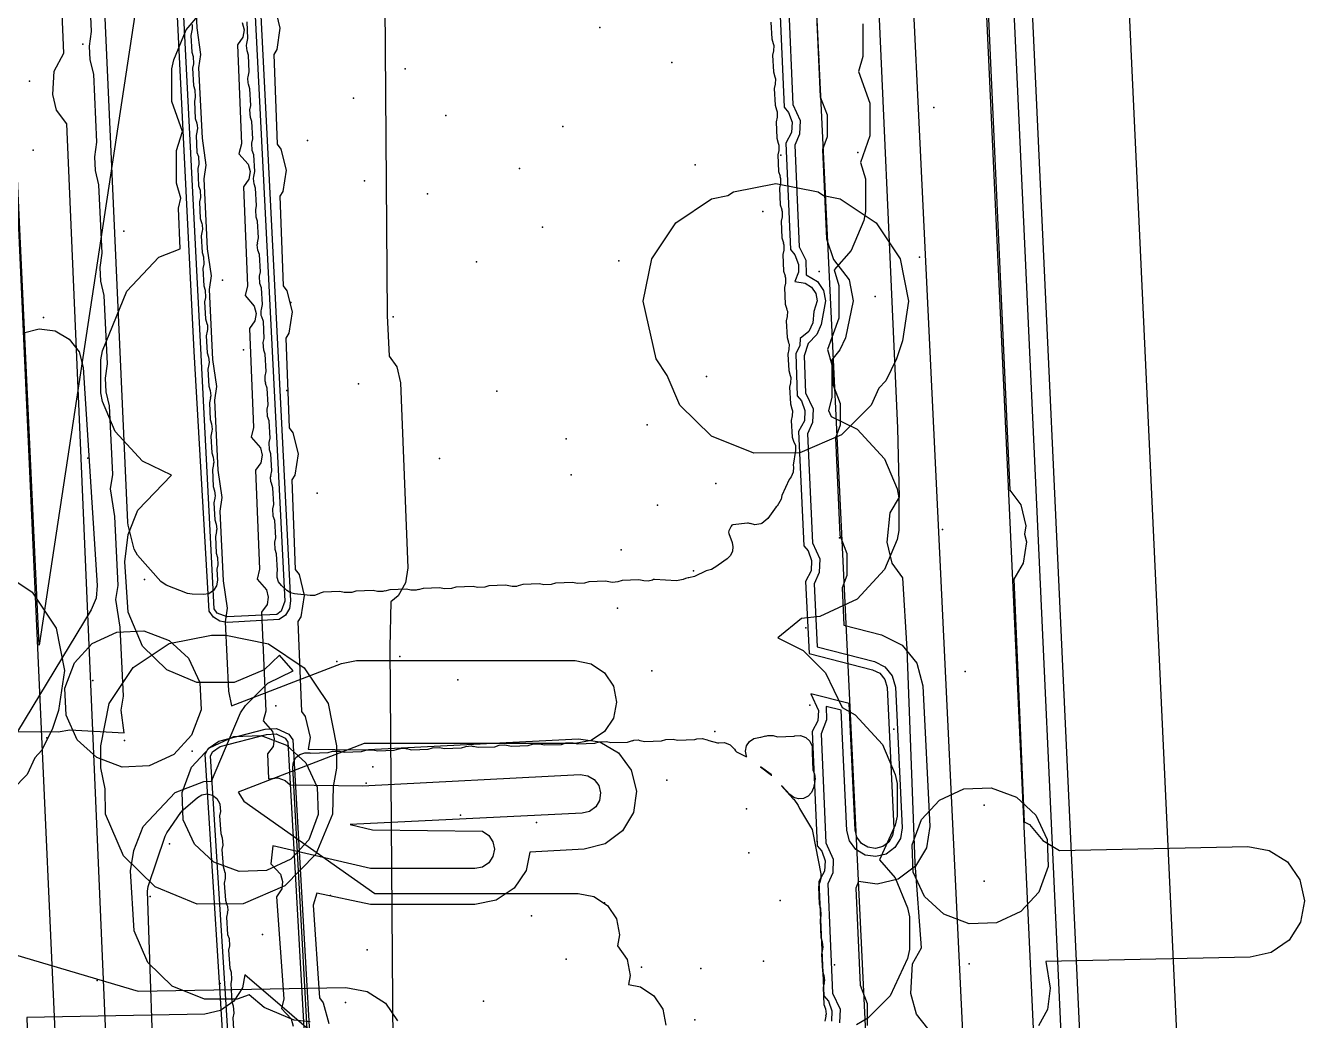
# Model space of a CAD drawing. Header units: metres. Extents: x -3943 to -3664, y 4962 to 6622.
# Drawn here: x -3879.02 to -3832.79, y 6280.65 to 6316.62 of the extents above; entities that cross this region are included whole.
import ezdxf

# ---------------------------------------------------------------- set-up
doc = ezdxf.new("R2010")
doc.units = ezdxf.units.M
for name, color, linetype in [('AI_GREENING_EXCLUSIONS', 1, 'Continuous'), ('AI_GREENING_LAWN', 82, 'Continuous'), ('AI_GREENING_REJECTED', 6, 'Continuous')]:
    doc.layers.add(name, color=color, linetype=linetype)

msp = doc.modelspace()

# ---------------------------------------------------------------- linework, layer by layer
at = {"layer": 'AI_GREENING_EXCLUSIONS'}
for points in [[(-3866.98, 6444.138), (-3865.94, 6306.141), (-3865.879, 6304.662), (-3865.599, 6304.278), (-3865.463, 6303.708), (-3865.201, 6297.016), (-3865.281, 6296.474), (-3865.549, 6295.996), (-3865.812, 6295.779), (-3865.849, 6294.142), (-3864.477, 6112.147)], [(-3848.581, 6436.608), (-3847.987, 6424.728), (-3848.044, 6424.341), (-3848.246, 6424.005), (-3848.561, 6423.773), (-3849.511, 6423.654), (-3848.058, 6390.63), (-3848.117, 6390.244), (-3848.32, 6389.91), (-3848.634, 6389.68), (-3849.013, 6389.587), (-3849.969, 6389.545), (-3849.818, 6386.108), (-3848.463, 6386.168), (-3848.077, 6386.109), (-3847.744, 6385.907), (-3847.513, 6385.593), (-3847.42, 6385.215), (-3841.66, 6259.951)], [(-3847.582, 6436.658), (-3846.988, 6424.778), (-3847.103, 6424.003), (-3847.507, 6423.332), (-3848.137, 6422.867), (-3848.472, 6422.785), (-3847.059, 6390.674), (-3847.178, 6389.902), (-3847.582, 6389.235), (-3848.211, 6388.773), (-3848.926, 6388.598), (-3848.863, 6387.151), (-3847.736, 6387.049), (-3847.069, 6386.645), (-3846.608, 6386.017), (-3846.421, 6385.261), (-3840.661, 6259.997)], [(-3848.007, 6435.135), (-3847.487, 6424.746), (-3844.368, 6354.587), (-3839.511, 6249.769)], [(-3844.336, 6431.814), (-3840.872, 6354.744), (-3836.176, 6253.439)], [(-3848.301, 6273.156), (-3851.182, 6333.152), (-3851.46, 6334.267), (-3851.48, 6334.684), (-3851.712, 6339.88), (-3851.488, 6341.346), (-3853.232, 6380.815), (-3854.149, 6381.378), (-3855.304, 6382.951), (-3855.67, 6384.171), (-3855.768, 6384.846), (-3856.024, 6390.328), (-3855.711, 6392.208), (-3855.501, 6392.622), (-3855.501, 6392.622), (-3854.699, 6393.876), (-3853.835, 6394.511), (-3855.15, 6424.407), (-3854.854, 6426.335), (-3854.134, 6427.522)], [(-3844.727, 6271.689), (-3847.704, 6333.708), (-3847.822, 6333.867), (-3847.964, 6334.435), (-3847.983, 6334.84), (-3848.215, 6340.036), (-3848.127, 6340.615), (-3847.964, 6340.885), (-3849.851, 6383.604)], [(-3874.172, 6382.75), (-3871.943, 6341.219), (-3869.641, 6295.806), (-3869.773, 6295.441), (-3869.934, 6295.325), (-3871.734, 6295.238), (-3872.087, 6295.371), (-3872.2, 6295.526), (-3874.571, 6341.893), (-3876.552, 6377.507)], [(-3873.962, 6382.568), (-3871.743, 6341.229), (-3869.441, 6295.816), (-3869.482, 6295.541), (-3869.626, 6295.305), (-3869.851, 6295.143), (-3871.729, 6295.038), (-3871.994, 6295.083), (-3872.223, 6295.224), (-3872.381, 6295.441), (-3872.924, 6304.834), (-3874.77, 6341.882), (-3876.744, 6377.322)], [(-3875.64, 6269.188), (-3877.52, 6313.067), (-3877.895, 6313.557), (-3878.033, 6314.126), (-3877.98, 6314.97), (-3877.629, 6315.625), (-3878.465, 6335.289), (-3878.725, 6335.601), (-3879.29, 6336.638), (-3881.092, 6338.23), (-3881.453, 6338.71), (-3881.598, 6339.293), (-3881.902, 6346.771), (-3881.811, 6347.349), (-3881.506, 6347.849), (-3881.033, 6348.193), (-3880.464, 6348.331), (-3879.886, 6348.24), (-3879.387, 6347.935), (-3879.212, 6347.695), (-3881.109, 6378.179)], [(-3884.475, 6366.942), (-3883.388, 6337.749), (-3882.28, 6311.412), (-3881.913, 6310.91), (-3881.729, 6310.152), (-3881.852, 6309.102), (-3882.157, 6308.48), (-3881.114, 6283.688), (-3880.697, 6283.4), (-3874.95, 6281.702), (-3867.436, 6281.835), (-3866.668, 6281.696), (-3866.012, 6281.274), (-3865.567, 6280.633)], [(-3846.404, 6280.361), (-3846.808, 6280.876), (-3847.019, 6281.627), (-3846.95, 6282.697), (-3846.629, 6283.27), (-3846.865, 6286.329), (-3847.144, 6294.074), (-3847.303, 6296.653), (-3847.689, 6297.181), (-3847.874, 6297.939), (-3847.767, 6299.006), (-3847.427, 6299.567), (-3847.483, 6302.067), (-3848.32, 6320.631)], [(-3872.952, 6319.094), (-3872.83, 6316.543), (-3872.689, 6315.571), (-3872.761, 6315.088), (-3872.639, 6312.544), (-3872.497, 6311.568), (-3872.57, 6311.083), (-3872.449, 6308.544), (-3872.305, 6307.566), (-3872.379, 6307.077), (-3872.258, 6304.545), (-3872.114, 6303.564), (-3872.188, 6303.071), (-3872.067, 6300.546), (-3871.922, 6299.562), (-3871.997, 6299.066), (-3871.876, 6296.547), (-3871.731, 6295.559), (-3871.806, 6295.06), (-3871.686, 6292.548), (-3871.568, 6292.022), (-3867.599, 6293.556), (-3867.058, 6293.657), (-3859.151, 6293.657), (-3858.577, 6293.543), (-3858.09, 6293.218), (-3857.765, 6292.731), (-3857.651, 6292.157), (-3857.765, 6291.583), (-3858.09, 6291.097), (-3858.577, 6290.771), (-3859.151, 6290.657), (-3866.779, 6290.657), (-3871.331, 6288.898), (-3871.131, 6288.574), (-3866.392, 6285.242), (-3859.044, 6285.242), (-3858.47, 6285.128), (-3857.983, 6284.802), (-3857.658, 6284.316), (-3857.544, 6283.742), (-3857.622, 6283.348), (-3857.275, 6282.85), (-3857.158, 6282.277), (-3857.221, 6281.953), (-3856.787, 6281.865), (-3856.302, 6281.538), (-3855.979, 6281.05), (-3855.868, 6280.475)], [(-3879.091, 6305.505), (-3878.525, 6305.655), (-3877.945, 6305.578), (-3877.439, 6305.284), (-3877.083, 6304.82), (-3876.933, 6304.254), (-3876.43, 6296.37), (-3876.47, 6295.917), (-3876.643, 6295.498), (-3879.307, 6291.095), (-3877.836, 6291.082), (-3877.42, 6291.159), (-3875.456, 6291.048), (-3875.559, 6291.865), (-3875.483, 6292.373), (-3875.602, 6294.868), (-3875.75, 6295.868), (-3875.674, 6296.379), (-3875.792, 6298.867), (-3875.942, 6299.87), (-3875.865, 6300.385), (-3875.983, 6302.866), (-3876.109, 6303.373), (-3876.133, 6303.872), (-3876.056, 6304.39), (-3876.174, 6306.865), (-3876.301, 6307.375), (-3876.325, 6307.874), (-3876.247, 6308.396), (-3876.364, 6310.864), (-3876.492, 6311.377), (-3876.516, 6311.877), (-3876.438, 6312.401), (-3876.555, 6314.863), (-3876.684, 6315.38), (-3876.708, 6315.879), (-3876.629, 6316.407), (-3876.746, 6318.862)], [(-3844.264, 6318.218), (-3843.434, 6299.824), (-3843.044, 6299.293), (-3842.858, 6298.535), (-3842.904, 6298.233), (-3842.835, 6297.955), (-3842.952, 6297.183), (-3843.298, 6296.609), (-3842.925, 6287.831), (-3842.73, 6287.732), (-3842.242, 6287.16), (-3841.638, 6286.794), (-3834.829, 6286.934), (-3834.061, 6286.797), (-3833.403, 6286.377), (-3832.956, 6285.737), (-3832.788, 6284.975), (-3832.925, 6284.207), (-3833.345, 6283.549), (-3833.985, 6283.103), (-3834.747, 6282.935), (-3842.136, 6282.782), (-3841.984, 6281.819), (-3842.074, 6281.044), (-3842.399, 6280.458)], [(-3870.005, 6317.282), (-3869.82, 6316.524), (-3869.94, 6315.753), (-3870.045, 6315.579), (-3869.92, 6312.336), (-3869.787, 6312.154), (-3869.602, 6311.396), (-3869.722, 6310.625), (-3869.828, 6310.451), (-3869.702, 6307.208), (-3869.569, 6307.026), (-3869.384, 6306.268), (-3869.504, 6305.496), (-3869.61, 6305.323), (-3869.484, 6302.08), (-3869.351, 6301.898), (-3869.167, 6301.14), (-3869.286, 6300.368), (-3869.392, 6300.195), (-3869.266, 6296.952), (-3869.133, 6296.77), (-3868.949, 6296.011), (-3869.068, 6295.24), (-3869.174, 6295.067), (-3869.048, 6291.823), (-3868.915, 6291.642), (-3868.731, 6290.883), (-3868.797, 6290.457), (-3866.862, 6290.427), (-3859.032, 6290.835), (-3858.26, 6290.723), (-3857.589, 6290.324), (-3857.123, 6289.698), (-3856.931, 6288.942), (-3857.043, 6288.17), (-3857.442, 6287.499), (-3858.068, 6287.032), (-3858.824, 6286.841), (-3860.791, 6286.738), (-3860.923, 6286.075), (-3861.357, 6285.426), (-3862.005, 6284.993), (-3862.771, 6284.84), (-3866.553, 6284.84), (-3868.494, 6285.245), (-3868.625, 6284.819), (-3868.394, 6281.465), (-3868.256, 6281.288), (-3868.049, 6280.535)], [(-3851.766, 6317.518), (-3851.595, 6313.666), (-3851.434, 6313.48), (-3851.309, 6313.13), (-3851.329, 6312.755), (-3851.537, 6312.374), (-3851.367, 6308.522), (-3851.206, 6308.336), (-3851.081, 6307.985), (-3851.081, 6307.708), (-3851.204, 6307.363), (-3850.83, 6307.309), (-3850.603, 6307.158), (-3850.451, 6306.931), (-3850.398, 6306.663), (-3850.527, 6306.282), (-3850.554, 6305.875), (-3850.698, 6305.564), (-3851.017, 6305.307), (-3851.032, 6305.058), (-3851.178, 6304.746), (-3851.131, 6303.238), (-3850.97, 6303.051), (-3850.845, 6302.7), (-3850.864, 6302.326), (-3851.073, 6301.945), (-3850.887, 6297.812), (-3850.726, 6297.625), (-3850.601, 6297.275), (-3850.621, 6296.901), (-3850.829, 6296.519), (-3850.692, 6293.915), (-3848.402, 6293.33), (-3848.138, 6293.199), (-3847.952, 6292.97), (-3847.876, 6292.685), (-3847.633, 6287.603), (-3847.674, 6287.332), (-3847.814, 6287.098), (-3848.034, 6286.936), (-3848.299, 6286.87), (-3848.569, 6286.91), (-3848.803, 6287.051), (-3848.965, 6287.271), (-3849.031, 6287.536), (-3849.25, 6292.102), (-3850.633, 6292.455), (-3850.357, 6291.849), (-3850.377, 6291.475), (-3850.585, 6291.094), (-3850.4, 6286.961), (-3850.239, 6286.774), (-3850.113, 6286.424), (-3850.133, 6286.049), (-3850.341, 6285.668), (-3850.156, 6281.535), (-3849.995, 6281.348), (-3849.869, 6280.998), (-3849.889, 6280.624)], [(-3851.443, 6317.436), (-3851.282, 6313.769), (-3851.015, 6313.189), (-3851.035, 6312.696), (-3851.214, 6312.292), (-3851.053, 6308.625), (-3850.806, 6308.142), (-3850.796, 6307.603), (-3850.391, 6307.37), (-3850.174, 6307.045), (-3850.098, 6306.663), (-3850.26, 6305.815), (-3850.411, 6305.454), (-3850.723, 6305.125), (-3850.875, 6304.673), (-3850.818, 6303.341), (-3850.551, 6302.76), (-3850.57, 6302.267), (-3850.75, 6301.864), (-3850.574, 6297.915), (-3850.307, 6297.334), (-3850.327, 6296.841), (-3850.506, 6296.438), (-3850.402, 6294.151), (-3848.328, 6293.621), (-3847.951, 6293.433), (-3847.685, 6293.106), (-3847.576, 6292.7), (-3847.333, 6287.617), (-3847.391, 6287.231), (-3847.592, 6286.897), (-3847.906, 6286.665), (-3848.285, 6286.57), (-3848.67, 6286.628), (-3849.005, 6286.829), (-3849.237, 6287.143), (-3849.331, 6287.521), (-3849.539, 6291.866), (-3850.082, 6292.005), (-3850.063, 6291.513), (-3850.262, 6291.012), (-3850.086, 6287.064), (-3849.819, 6286.483), (-3849.839, 6285.99), (-3850.018, 6285.587), (-3849.843, 6281.638), (-3849.575, 6281.058), (-3849.595, 6280.564)], [(-3850.433, 6317.281), (-3850.29, 6314.048), (-3850.035, 6313.387), (-3850.035, 6312.595), (-3850.205, 6312.137), (-3850.062, 6308.903), (-3849.806, 6308.159), (-3849.25, 6307.428), (-3849.098, 6306.663), (-3849.379, 6305.332), (-3849.582, 6304.895), (-3849.868, 6304.539), (-3849.826, 6303.62), (-3849.57, 6302.958), (-3849.57, 6302.166), (-3849.741, 6301.709), (-3849.583, 6298.194), (-3849.327, 6297.532), (-3849.327, 6296.741), (-3849.497, 6296.284), (-3849.436, 6294.936), (-3848.08, 6294.59), (-3847.326, 6294.214), (-3846.794, 6293.561), (-3846.578, 6292.747), (-3846.335, 6287.665), (-3846.45, 6286.893), (-3846.852, 6286.224), (-3847.48, 6285.76), (-3848.237, 6285.571), (-3848.909, 6285.672), (-3849.009, 6285.432), (-3848.851, 6281.918), (-3848.595, 6281.255), (-3848.595, 6280.464)], [(-3868.733, 6280.593), (-3869.304, 6280.658), (-3870.388, 6281.111), (-3870.937, 6281.575), (-3871.364, 6281.414), (-3872.551, 6281.414), (-3873.716, 6281.884), (-3874.593, 6282.739), (-3875.092, 6283.889), (-3875.224, 6286.061), (-3875.107, 6286.787), (-3874.768, 6287.663), (-3873.607, 6288.885), (-3872.577, 6289.292), (-3872.292, 6289.3), (-3871.242, 6291.768), (-3871.065, 6292.031), (-3870.255, 6292.841), (-3869.348, 6293.288), (-3869.843, 6293.85), (-3870.395, 6293.32), (-3871.479, 6292.867), (-3872.829, 6292.867), (-3873.913, 6293.32), (-3874.79, 6294.175), (-3875.305, 6295.407), (-3875.433, 6297.226), (-3875.303, 6298.224), (-3874.964, 6299.099), (-3873.739, 6300.358), (-3874.79, 6300.866), (-3875.778, 6301.939), (-3876.231, 6303.023), (-3876.297, 6303.345), (-3876.297, 6304.532), (-3876.231, 6304.855), (-3875.358, 6307.02), (-3874.198, 6308.242), (-3873.429, 6308.551), (-3873.485, 6310.013), (-3873.402, 6310.378), (-3873.557, 6310.916), (-3873.557, 6312.104), (-3873.342, 6312.785), (-3873.727, 6313.873), (-3873.727, 6315.06), (-3873.662, 6315.383), (-3873.209, 6316.466), (-3872.713, 6317.047)], [(-3871.184, 6316.734), (-3871.119, 6316.469), (-3871.161, 6316.199), (-3871.361, 6315.923), (-3871.209, 6312.343), (-3871.303, 6311.988), (-3870.966, 6311.606), (-3870.901, 6311.34), (-3870.943, 6311.071), (-3871.143, 6310.795), (-3870.991, 6307.215), (-3871.085, 6306.86), (-3870.748, 6306.478), (-3870.683, 6306.212), (-3870.725, 6305.943), (-3870.925, 6305.667), (-3870.773, 6302.087), (-3870.867, 6301.732), (-3870.53, 6301.35), (-3870.465, 6301.084), (-3870.507, 6300.814), (-3870.707, 6300.539), (-3870.555, 6296.959), (-3870.649, 6296.604), (-3870.312, 6296.222), (-3870.247, 6295.956), (-3870.289, 6295.686), (-3870.49, 6295.41), (-3870.337, 6291.831), (-3870.431, 6291.476), (-3870.094, 6291.094), (-3870.03, 6290.828), (-3870.071, 6290.558), (-3870.272, 6290.282), (-3870.233, 6289.385), (-3869.897, 6289.418), (-3869.639, 6289.329), (-3869.456, 6289.166), (-3866.838, 6289.127), (-3858.964, 6289.537), (-3858.694, 6289.498), (-3858.459, 6289.358), (-3858.296, 6289.139), (-3858.229, 6288.874), (-3858.268, 6288.604), (-3858.408, 6288.369), (-3858.627, 6288.206), (-3858.892, 6288.139), (-3867.286, 6287.733), (-3866.471, 6287.54), (-3862.503, 6287.487), (-3862.276, 6287.335), (-3862.124, 6287.108), (-3862.071, 6286.84), (-3862.124, 6286.572), (-3862.276, 6286.345), (-3862.503, 6286.194), (-3862.771, 6286.14), (-3866.553, 6286.14), (-3870.083, 6286.958), (-3870.146, 6286.311), (-3869.797, 6285.939), (-3869.725, 6285.676), (-3869.759, 6285.405), (-3869.95, 6285.123), (-3869.683, 6281.435), (-3869.766, 6281.076), (-3869.418, 6280.705), (-3869.345, 6280.441)], [(-3848.749, 6316.684), (-3848.749, 6315.497), (-3848.905, 6314.957), (-3848.498, 6313.817), (-3848.498, 6312.63), (-3848.831, 6311.668), (-3848.655, 6311.081), (-3848.655, 6309.894), (-3848.72, 6309.571), (-3849.173, 6308.488), (-3849.787, 6307.788), (-3849.621, 6307.224), (-3849.621, 6306.037), (-3850.026, 6304.902), (-3849.868, 6304.357), (-3849.868, 6303.17), (-3849.992, 6302.706), (-3849.901, 6302.489), (-3848.956, 6302.026), (-3847.968, 6300.952), (-3847.515, 6299.869), (-3847.45, 6299.547), (-3847.45, 6298.359), (-3847.515, 6298.037), (-3847.968, 6296.953), (-3848.956, 6295.88), (-3850.303, 6295.249), (-3850.97, 6295.184), (-3851.829, 6294.481), (-3850.906, 6294.028), (-3850.095, 6293.218), (-3849.503, 6291.963), (-3849.023, 6291.695), (-3848.035, 6290.621), (-3847.582, 6289.538), (-3847.516, 6289.215), (-3847.516, 6288.028), (-3847.582, 6287.706), (-3848.149, 6286.452), (-3847.586, 6285.803), (-3847.132, 6284.719), (-3847.067, 6284.397), (-3847.067, 6283.21), (-3847.132, 6282.887), (-3847.763, 6281.54), (-3848.574, 6280.73), (-3848.976, 6280.494)], [(-3880.076, 6296.997), (-3878.779, 6296.129), (-3877.911, 6294.832), (-3877.607, 6293.301), (-3877.828, 6291.86), (-3878.04, 6291.205), (-3878.433, 6290.415), (-3878.682, 6290.148), (-3878.954, 6289.535), (-3880.034, 6288.455)], [(-3867.697, 6279.386), (-3871.086, 6282.3), (-3871.17, 6281.831), (-3871.486, 6281.339), (-3871.966, 6281.004), (-3872.538, 6280.879), (-3878.974, 6280.76), (-3877.683, 6240.082)]]:
    msp.add_lwpolyline(points, dxfattribs=at)
for points in [[(-3880.397, 6334.168), (-3872.406, 6334.543), (-3840.441, 6336.042), (-3873.425, 6327.821), (-3878.523, 6294.212), (-3880.397, 6334.168)], [(-3879.584, 6316.219), (-3877.774, 6276.26), (-3885.766, 6275.898), (-3917.733, 6274.45), (-3884.736, 6282.618), (-3879.584, 6316.219)], [(-3854.218, 6310.356), (-3853.635, 6310.472), (-3853.43, 6310.609), (-3851.899, 6310.914), (-3850.368, 6310.609), (-3850.169, 6310.476), (-3849.566, 6310.356), (-3848.268, 6309.489), (-3847.401, 6308.191), (-3847.097, 6306.661), (-3847.318, 6305.22), (-3847.53, 6304.565), (-3847.922, 6303.775), (-3848.175, 6303.504), (-3848.445, 6302.897), (-3849.525, 6301.817), (-3851.033, 6301.17), (-3852.694, 6301.154), (-3854.217, 6301.774), (-3855.361, 6302.897), (-3855.823, 6303.963), (-3856.225, 6304.565), (-3856.687, 6306.661), (-3856.382, 6308.191), (-3855.515, 6309.489), (-3854.218, 6310.356)], [(-3873.821, 6294.39), (-3873.122, 6293.743), (-3872.713, 6292.861), (-3872.674, 6291.875), (-3873.015, 6290.958), (-3873.662, 6290.259), (-3874.544, 6289.85), (-3875.53, 6289.811), (-3876.447, 6290.152), (-3877.146, 6290.799), (-3877.555, 6291.681), (-3877.594, 6292.667), (-3877.253, 6293.584), (-3876.606, 6294.283), (-3875.724, 6294.692), (-3874.738, 6294.731), (-3873.821, 6294.39)], [(-3875.123, 6293.407), (-3873.825, 6294.274), (-3872.294, 6294.578), (-3871.772, 6294.573), (-3870.241, 6294.269), (-3868.944, 6293.402), (-3868.077, 6292.104), (-3867.772, 6290.573), (-3867.772, 6289.767), (-3867.903, 6289.108), (-3867.919, 6288.106), (-3868.523, 6286.661), (-3869.647, 6285.517), (-3871.155, 6284.87), (-3872.816, 6284.854), (-3874.338, 6285.474), (-3875.482, 6286.598), (-3876.129, 6288.106), (-3876.145, 6289.026), (-3876.294, 6289.776), (-3876.294, 6290.578), (-3875.99, 6292.109), (-3875.123, 6293.407)], [(-3869.583, 6290.607), (-3868.884, 6289.96), (-3868.475, 6289.078), (-3868.436, 6288.092), (-3868.777, 6287.175), (-3869.424, 6286.476), (-3870.306, 6286.067), (-3871.292, 6286.028), (-3872.209, 6286.369), (-3872.908, 6287.016), (-3873.317, 6287.898), (-3873.356, 6288.884), (-3873.015, 6289.801), (-3872.368, 6290.5), (-3871.486, 6290.909), (-3870.5, 6290.948), (-3869.583, 6290.607)], [(-3869.497, 6291.001), (-3869.355, 6290.792), (-3868.156, 6269.612), (-3867.413, 6251.537), (-3866.444, 6238.178), (-3866.483, 6237.889), (-3866.637, 6237.642), (-3866.878, 6237.479), (-3867.164, 6237.427), (-3868.227, 6237.521), (-3869.166, 6237.751), (-3869.424, 6237.885), (-3869.605, 6238.112), (-3869.678, 6238.393), (-3870.96, 6265.342), (-3872.527, 6290.261), (-3872.421, 6290.479), (-3872.027, 6290.748), (-3870.361, 6291.176), (-3869.95, 6291.207), (-3869.497, 6291.001)], [(-3869.639, 6290.86), (-3869.538, 6290.711), (-3868.355, 6269.601), (-3867.613, 6251.525), (-3866.643, 6238.163), (-3866.781, 6237.781), (-3867.158, 6237.627), (-3868.198, 6237.719), (-3869.113, 6237.944), (-3869.426, 6238.202), (-3869.479, 6238.402), (-3870.76, 6265.353), (-3872.334, 6290.206), (-3872.259, 6290.362), (-3871.977, 6290.554), (-3870.311, 6290.982), (-3869.963, 6291.007), (-3869.639, 6290.86)], [(-3844.111, 6289.064), (-3843.194, 6288.723), (-3842.495, 6288.075), (-3842.085, 6287.194), (-3842.046, 6286.208), (-3842.388, 6285.291), (-3843.035, 6284.592), (-3843.916, 6284.183), (-3844.902, 6284.143), (-3845.819, 6284.485), (-3846.518, 6285.132), (-3846.928, 6286.013), (-3846.967, 6287), (-3846.626, 6287.917), (-3845.978, 6288.616), (-3845.097, 6289.025), (-3844.111, 6289.064)]]:
    msp.add_lwpolyline(points, close=True, dxfattribs=at)
at = {"layer": 'AI_GREENING_LAWN'}
for points in [[(-3873, 6316.66), (-3872.991, 6316.497), (-3873.007, 6316.443), (-3873.004, 6316.443), (-3873.039, 6316.263), (-3873.007, 6315.656), (-3872.956, 6315.504), (-3872.942, 6315.236), (-3872.977, 6315.079), (-3872.945, 6314.449), (-3872.894, 6314.296), (-3872.881, 6314.028), (-3872.916, 6313.872), (-3872.886, 6313.265), (-3872.832, 6313.09), (-3872.835, 6313.089), (-3872.814, 6313.038), (-3872.806, 6312.874), (-3872.821, 6312.821), (-3872.819, 6312.82), (-3872.854, 6312.641), (-3872.822, 6312.034), (-3872.771, 6311.882), (-3872.757, 6311.614), (-3872.792, 6311.457), (-3872.76, 6310.826), (-3872.709, 6310.674), (-3872.695, 6310.406), (-3872.73, 6310.25), (-3872.7, 6309.642), (-3872.647, 6309.467), (-3872.649, 6309.467), (-3872.629, 6309.415), (-3872.62, 6309.252), (-3872.636, 6309.198), (-3872.633, 6309.198), (-3872.668, 6309.019), (-3872.636, 6308.411), (-3872.585, 6308.259), (-3872.571, 6307.991), (-3872.606, 6307.835), (-3872.574, 6307.204), (-3872.523, 6307.051), (-3872.51, 6306.784), (-3872.545, 6306.627), (-3872.515, 6306.02), (-3872.461, 6305.845), (-3872.464, 6305.844), (-3872.443, 6305.793), (-3872.435, 6305.629), (-3872.45, 6305.576), (-3872.448, 6305.575), (-3872.483, 6305.396), (-3872.451, 6304.788), (-3872.399, 6304.635), (-3872.375, 6304.445), (-3872.394, 6304.371), (-3872.387, 6304.369), (-3872.423, 6304.191), (-3872.395, 6303.583), (-3872.344, 6303.426), (-3872.32, 6303.237), (-3872.34, 6303.163), (-3872.333, 6303.162), (-3872.37, 6302.983), (-3872.341, 6302.375), (-3872.29, 6302.218), (-3872.266, 6302.029), (-3872.286, 6301.955), (-3872.279, 6301.954), (-3872.316, 6301.775), (-3872.288, 6301.167), (-3872.236, 6301.01), (-3872.213, 6300.822), (-3872.232, 6300.747), (-3872.226, 6300.746), (-3872.262, 6300.567), (-3872.234, 6299.959), (-3872.183, 6299.802), (-3872.159, 6299.614), (-3872.178, 6299.539), (-3872.172, 6299.538), (-3872.208, 6299.359), (-3872.18, 6298.751), (-3872.129, 6298.594), (-3872.105, 6298.406), (-3872.125, 6298.332), (-3872.118, 6298.33), (-3872.155, 6298.151), (-3872.127, 6297.544), (-3872.077, 6297.391), (-3872.065, 6297.123), (-3872.101, 6296.967), (-3872.084, 6296.563), (-3872.117, 6296.362), (-3872.228, 6296.191), (-3872.398, 6296.078), (-3872.599, 6296.043), (-3872.999, 6296.055), (-3873.163, 6296.088), (-3873.935, 6296.385), (-3874.13, 6296.52), (-3874.976, 6297.473), (-3875.088, 6297.686), (-3875.303, 6298.561), (-3875.317, 6298.658), (-3876.892, 6333.533)], [(-3852.073, 6316.745), (-3852.044, 6316.145), (-3851.991, 6315.97), (-3851.997, 6315.968), (-3851.97, 6315.896), (-3851.976, 6315.706), (-3852.012, 6315.545), (-3851.983, 6314.945), (-3851.929, 6314.77), (-3851.935, 6314.768), (-3851.909, 6314.696), (-3851.915, 6314.506), (-3851.951, 6314.345), (-3851.921, 6313.744), (-3851.868, 6313.57), (-3851.874, 6313.568), (-3851.848, 6313.496), (-3851.853, 6313.306), (-3851.89, 6313.145), (-3851.86, 6312.544), (-3851.807, 6312.37), (-3851.813, 6312.368), (-3851.786, 6312.296), (-3851.792, 6312.106), (-3851.828, 6311.944), (-3851.799, 6311.344), (-3851.745, 6311.169), (-3851.752, 6311.167), (-3851.725, 6311.095), (-3851.731, 6310.905), (-3851.767, 6310.744), (-3851.738, 6310.144), (-3851.684, 6309.969), (-3851.69, 6309.967), (-3851.664, 6309.895), (-3851.67, 6309.705), (-3851.706, 6309.544), (-3851.676, 6308.944), (-3851.623, 6308.769), (-3851.629, 6308.767), (-3851.603, 6308.695), (-3851.608, 6308.505), (-3851.644, 6308.344), (-3851.615, 6307.744), (-3851.562, 6307.569), (-3851.568, 6307.567), (-3851.541, 6307.495), (-3851.547, 6307.305), (-3851.583, 6307.144), (-3851.554, 6306.543), (-3851.5, 6306.369), (-3851.507, 6306.367), (-3851.48, 6306.295), (-3851.486, 6306.105), (-3851.522, 6305.944), (-3851.492, 6305.343), (-3851.439, 6305.169), (-3851.445, 6305.167), (-3851.419, 6305.095), (-3851.424, 6304.905), (-3851.461, 6304.743), (-3851.431, 6304.143), (-3851.378, 6303.968), (-3851.384, 6303.966), (-3851.358, 6303.894), (-3851.363, 6303.704), (-3851.399, 6303.543), (-3851.37, 6302.943), (-3851.317, 6302.768), (-3851.323, 6302.766), (-3851.296, 6302.694), (-3851.302, 6302.504), (-3851.338, 6302.343), (-3851.309, 6301.743), (-3851.273, 6301.627), (-3851.252, 6301.593), (-3851.19, 6301.432), (-3851.186, 6301.259), (-3851.267, 6300.728), (-3851.257, 6300.651), (-3851.268, 6300.467), (-3851.344, 6300.3), (-3851.414, 6300.201), (-3851.675, 6299.627), (-3851.706, 6299.494), (-3851.849, 6299.246), (-3851.881, 6299.215), (-3852.182, 6298.791), (-3852.403, 6298.616), (-3852.437, 6298.602), (-3852.65, 6298.567), (-3852.807, 6298.611), (-3852.809, 6298.606), (-3852.881, 6298.631), (-3852.918, 6298.632), (-3853.455, 6298.562), (-3853.492, 6298.551), (-3853.514, 6298.52), (-3853.596, 6298.352), (-3853.608, 6298.306), (-3853.601, 6298.259), (-3853.476, 6297.924), (-3853.445, 6297.769), (-3853.464, 6297.612), (-3853.464, 6297.611), (-3853.539, 6297.457), (-3853.661, 6297.337), (-3853.986, 6297.113), (-3854.025, 6297.072), (-3854.223, 6296.947), (-3854.271, 6296.942), (-3854.27, 6296.936), (-3854.411, 6296.901), (-3854.842, 6296.696), (-3855.036, 6296.649), (-3855.066, 6296.647), (-3855.158, 6296.626), (-3855.243, 6296.587), (-3855.481, 6296.544), (-3856.277, 6296.595), (-3856.316, 6296.592), (-3856.36, 6296.572), (-3856.512, 6296.531), (-3856.669, 6296.539), (-3856.851, 6296.578), (-3857.453, 6296.553), (-3857.61, 6296.503), (-3857.799, 6296.48), (-3857.873, 6296.5), (-3857.874, 6296.493), (-3858.053, 6296.531), (-3858.656, 6296.506), (-3858.808, 6296.457), (-3859.076, 6296.446), (-3859.233, 6296.483), (-3859.859, 6296.458), (-3860.012, 6296.409), (-3860.28, 6296.399), (-3860.436, 6296.435), (-3861.039, 6296.413), (-3861.214, 6296.361), (-3861.215, 6296.364), (-3861.267, 6296.344), (-3861.43, 6296.337), (-3861.483, 6296.353), (-3861.484, 6296.351), (-3861.663, 6296.388), (-3862.265, 6296.363), (-3862.418, 6296.314), (-3862.686, 6296.303), (-3862.842, 6296.34), (-3863.468, 6296.316), (-3863.621, 6296.266), (-3863.889, 6296.256), (-3864.045, 6296.293), (-3864.648, 6296.27), (-3864.824, 6296.219), (-3864.825, 6296.225), (-3864.898, 6296.2), (-3865.088, 6296.207), (-3865.248, 6296.245), (-3865.851, 6296.223), (-3866.027, 6296.171), (-3866.029, 6296.178), (-3866.101, 6296.152), (-3866.29, 6296.16), (-3866.452, 6296.198), (-3867.077, 6296.174), (-3867.229, 6296.125), (-3867.498, 6296.116), (-3867.654, 6296.153), (-3868.257, 6296.133), (-3868.372, 6296.1), (-3868.42, 6296.072), (-3868.569, 6296.014), (-3868.729, 6296.007), (-3869.297, 6296.073), (-3869.445, 6296.114), (-3869.574, 6296.198), (-3869.765, 6296.37), (-3869.87, 6296.503), (-3869.924, 6296.665), (-3869.921, 6296.835), (-3869.905, 6296.92), (-3869.941, 6297.522), (-3869.993, 6297.674), (-3870.008, 6297.942), (-3869.974, 6298.099), (-3870.01, 6298.724), (-3870.062, 6298.876), (-3870.077, 6299.144), (-3870.043, 6299.301), (-3870.077, 6299.903), (-3870.131, 6300.077), (-3870.129, 6300.078), (-3870.15, 6300.13), (-3870.159, 6300.293), (-3870.144, 6300.346), (-3870.147, 6300.347), (-3870.112, 6300.526), (-3870.148, 6301.129), (-3870.2, 6301.28), (-3870.215, 6301.548), (-3870.181, 6301.705), (-3870.217, 6302.331), (-3870.269, 6302.483), (-3870.284, 6302.75), (-3870.25, 6302.907), (-3870.284, 6303.509), (-3870.338, 6303.684), (-3870.332, 6303.686), (-3870.359, 6303.757), (-3870.355, 6303.947), (-3870.32, 6304.109), (-3870.355, 6304.735), (-3870.407, 6304.887), (-3870.423, 6305.155), (-3870.388, 6305.311), (-3870.422, 6305.914), (-3870.476, 6306.088), (-3870.474, 6306.089), (-3870.495, 6306.14), (-3870.504, 6306.304), (-3870.489, 6306.357), (-3870.492, 6306.357), (-3870.458, 6306.537), (-3870.493, 6307.139), (-3870.545, 6307.291), (-3870.561, 6307.559), (-3870.527, 6307.716), (-3870.563, 6308.341), (-3870.616, 6308.498), (-3870.642, 6308.686), (-3870.624, 6308.761), (-3870.63, 6308.762), (-3870.596, 6308.941), (-3870.632, 6309.544), (-3870.683, 6309.695), (-3870.699, 6309.963), (-3870.665, 6310.12), (-3870.701, 6310.745), (-3870.754, 6310.902), (-3870.78, 6311.09), (-3870.762, 6311.165), (-3870.768, 6311.166), (-3870.734, 6311.345), (-3870.77, 6311.948), (-3870.821, 6312.099), (-3870.837, 6312.367), (-3870.803, 6312.524), (-3870.839, 6313.15), (-3870.891, 6313.302), (-3870.906, 6313.57), (-3870.872, 6313.726), (-3870.905, 6314.329), (-3870.959, 6314.502), (-3870.955, 6314.503), (-3870.975, 6314.552), (-3870.983, 6314.717), (-3870.968, 6314.768), (-3870.971, 6314.769), (-3870.935, 6314.946), (-3870.96, 6315.55), (-3871.011, 6315.707), (-3871.034, 6315.896), (-3871.014, 6315.97), (-3871.02, 6315.971), (-3870.983, 6316.15), (-3871.008, 6316.753)], [(-3868.683, 6277.468), (-3869.356, 6289.804), (-3869.331, 6289.988), (-3869.242, 6290.15), (-3869.1, 6290.268), (-3868.925, 6290.327), (-3868.74, 6290.318), (-3868.709, 6290.31), (-3868.081, 6290.333), (-3867.928, 6290.381), (-3867.66, 6290.39), (-3867.504, 6290.353), (-3866.876, 6290.375), (-3866.723, 6290.424), (-3866.455, 6290.433), (-3866.299, 6290.396), (-3866.299, 6290.396), (-3865.694, 6290.416), (-3865.519, 6290.466), (-3865.518, 6290.464), (-3865.466, 6290.484), (-3865.303, 6290.49), (-3865.249, 6290.473), (-3865.249, 6290.476), (-3865.07, 6290.438), (-3864.465, 6290.46), (-3864.313, 6290.509), (-3864.045, 6290.519), (-3863.889, 6290.481), (-3863.261, 6290.503), (-3863.102, 6290.553), (-3862.914, 6290.575), (-3862.84, 6290.555), (-3862.839, 6290.561), (-3862.66, 6290.523), (-3862.055, 6290.546), (-3861.898, 6290.596), (-3861.709, 6290.618), (-3861.635, 6290.598), (-3861.633, 6290.604), (-3861.455, 6290.566), (-3860.85, 6290.589), (-3860.697, 6290.637), (-3860.429, 6290.647), (-3860.273, 6290.609), (-3859.645, 6290.631), (-3859.492, 6290.68), (-3859.224, 6290.689), (-3859.068, 6290.652), (-3858.44, 6290.674), (-3858.287, 6290.723), (-3858.019, 6290.732), (-3857.863, 6290.694), (-3857.258, 6290.715), (-3857.083, 6290.765), (-3857.082, 6290.763), (-3857.03, 6290.783), (-3856.867, 6290.788), (-3856.813, 6290.772), (-3856.813, 6290.775), (-3856.634, 6290.737), (-3856.029, 6290.759), (-3855.877, 6290.808), (-3855.609, 6290.817), (-3855.452, 6290.78), (-3854.824, 6290.802), (-3854.747, 6290.827), (-3854.558, 6290.848), (-3854.374, 6290.798), (-3854.323, 6290.772), (-3854.008, 6290.688), (-3853.96, 6290.684), (-3853.747, 6290.698), (-3853.541, 6290.617), (-3853.391, 6290.455), (-3853.355, 6290.392), (-3853.318, 6290.364), (-3852.976, 6290.195), (-3852.948, 6290.187), (-3852.953, 6290.198), (-3852.988, 6290.386), (-3852.951, 6290.572), (-3852.847, 6290.732), (-3852.691, 6290.841), (-3852.505, 6290.883), (-3852.437, 6290.885), (-3852.262, 6290.936), (-3852.26, 6290.93), (-3852.188, 6290.955), (-3851.998, 6290.947), (-3851.837, 6290.908), (-3851.232, 6290.928), (-3851.208, 6290.935), (-3851.005, 6290.951), (-3850.812, 6290.884), (-3850.663, 6290.746), (-3850.58, 6290.56), (-3850.579, 6290.356), (-3850.585, 6290.327), (-3850.555, 6289.714), (-3850.503, 6289.557), (-3850.479, 6289.369), (-3850.498, 6289.294), (-3850.492, 6289.293), (-3850.539, 6289.059), (-3850.607, 6288.89), (-3850.73, 6288.756), (-3850.893, 6288.676), (-3851.074, 6288.659), (-3851.249, 6288.708), (-3851.395, 6288.817), (-3851.685, 6289.128), (-3851.687, 6289.13), (-3851.686, 6289.128), (-3851.28, 6288.675), (-3851.251, 6288.653), (-3851.085, 6288.425), (-3851.045, 6288.315), (-3850.647, 6287.65), (-3850.649, 6287.649), (-3850.586, 6287.546), (-3850.564, 6287.431), (-3850.562, 6287.431), (-3850.27, 6285.954), (-3850.264, 6285.795), (-3850.309, 6285.641), (-3850.333, 6285.591), (-3850.357, 6285.473), (-3850.327, 6284.86), (-3850.276, 6284.708), (-3850.264, 6284.44), (-3850.299, 6284.283), (-3850.269, 6283.646), (-3850.218, 6283.489), (-3850.194, 6283.301), (-3850.213, 6283.227), (-3850.207, 6283.225), (-3850.243, 6283.046), (-3850.213, 6282.433), (-3850.161, 6282.276), (-3850.137, 6282.087), (-3850.156, 6282.013), (-3850.15, 6282.012), (-3850.186, 6281.833), (-3850.156, 6281.219), (-3850.104, 6281.062), (-3850.08, 6280.874), (-3850.099, 6280.799), (-3850.093, 6280.798), (-3850.129, 6280.619)], [(-3874.333, 6277.222), (-3874.61, 6285.318), (-3874.584, 6285.495), (-3873.972, 6287.306), (-3873.911, 6287.428), (-3873.407, 6288.166), (-3873.324, 6288.26), (-3872.808, 6288.713), (-3872.64, 6288.811), (-3872.448, 6288.837), (-3872.261, 6288.788), (-3872.106, 6288.672), (-3872.007, 6288.505), (-3871.995, 6288.473), (-3871.976, 6288.206), (-3872.008, 6288.048), (-3871.962, 6287.408), (-3871.908, 6287.256), (-3871.889, 6286.989), (-3871.921, 6286.832), (-3871.878, 6286.214), (-3871.821, 6286.041), (-3871.821, 6286.041), (-3871.828, 6286.038), (-3871.8, 6285.967), (-3871.802, 6285.776), (-3871.835, 6285.616), (-3871.794, 6284.999), (-3871.739, 6284.827), (-3871.741, 6284.826), (-3871.72, 6284.774), (-3871.709, 6284.611), (-3871.724, 6284.557), (-3871.722, 6284.556), (-3871.755, 6284.377), (-3871.715, 6283.759), (-3871.662, 6283.608), (-3871.645, 6283.34), (-3871.678, 6283.183), (-3871.638, 6282.542), (-3871.585, 6282.39), (-3871.569, 6282.123), (-3871.602, 6281.966), (-3871.562, 6281.325), (-3871.509, 6281.173), (-3871.492, 6280.905), (-3871.526, 6280.748), (-3871.488, 6280.13)]]:
    msp.add_lwpolyline(points, dxfattribs=at)
msp.add_lwpolyline([(-3852.447, 6289.814), (-3852.446, 6289.813), (-3852.057, 6289.517), (-3852.044, 6289.511), (-3852.047, 6289.516), (-3852.069, 6289.535), (-3852.446, 6289.814), (-3852.447, 6289.814)], close=True, dxfattribs=at)
at = {"layer": 'AI_GREENING_REJECTED'}
for p in [(-3858.26, 6316.55), (-3876.95, 6315.95), (-3855.66, 6315.29), (-3850.34, 6315.53), (-3865.3, 6315.06), (-3878.87, 6314.61), (-3867.16, 6313.99), (-3846.18, 6313.66), (-3863.83, 6313.37), (-3859.59, 6312.97), (-3878.74, 6312.11), (-3868.82, 6312.46), (-3848.93, 6312.03), (-3854.81, 6311.58), (-3851.72, 6311.94), (-3861.16, 6311.45), (-3866.77, 6311.01), (-3864.49, 6310.54), (-3852.37, 6309.9), (-3860.33, 6309.33), (-3875.47, 6309.19), (-3862.72, 6308.08), (-3857.57, 6308.11), (-3846.7, 6308.25), (-3871.9, 6307.42), (-3850.33, 6307.73), (-3869.43, 6306.61), (-3848.3, 6306.82), (-3878.37, 6306.07), (-3865.73, 6306.09), (-3871.14, 6304.9), (-3854.4, 6303.93), (-3869.57, 6303.43), (-3866.98, 6303.67), (-3861.98, 6303.4), (-3856.55, 6302.18), (-3859.48, 6301.68), (-3876.77, 6300.98), (-3864.06, 6300.97), (-3859.3, 6300.37), (-3854.06, 6300.06), (-3868.48, 6299.71), (-3856.17, 6299.28), (-3845.87, 6298.4), (-3849.59, 6298.1), (-3857.49, 6297.66), (-3854.87, 6296.9), (-3874.72, 6296.59), (-3857.62, 6295.55), (-3850.81, 6294.84), (-3867.77, 6293.63), (-3865.49, 6293.81), (-3856.38, 6293.29), (-3845.05, 6293.26), (-3876.59, 6292.94), (-3863.39, 6292.96), (-3869.97, 6292.02), (-3850.67, 6292.05), (-3878.25, 6290.87), (-3875.44, 6290.77), (-3854.1, 6291.1), (-3847.63, 6291.18), (-3872.99, 6290.38), (-3866.47, 6289.82), (-3866.71, 6289.23), (-3855.84, 6289.34), (-3863.3, 6288.07), (-3852.96, 6288.3), (-3844.36, 6288.43), (-3860.55, 6287.8), (-3850.4, 6287.12), (-3873.81, 6287.03), (-3852.87, 6286.71), (-3844.37, 6285.68), (-3874.51, 6285.13), (-3867.99, 6285.16), (-3858.09, 6284.9), (-3851.74, 6284.98), (-3860.73, 6284.43), (-3870.45, 6283.76), (-3866.67, 6283.2), (-3859.48, 6282.86), (-3856.75, 6282.58), (-3854.61, 6282.52), (-3852.34, 6282.79), (-3849.77, 6282.66), (-3844.91, 6282.7), (-3876.43, 6282.09), (-3871.98, 6281.98), (-3867.45, 6281.3), (-3862.46, 6281.34), (-3854.82, 6280.67)]:
    msp.add_point(p, dxfattribs=at)

doc.saveas('drawing.dxf')
